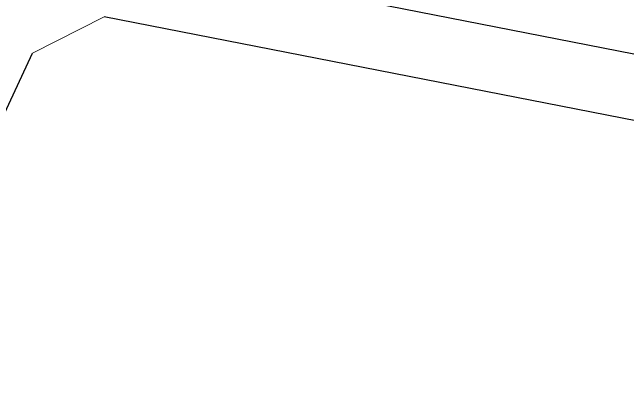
# Model space of a CAD drawing. Extents: x 529262 to 576451, y 2694391 to 2717535.
# Drawn here: x 563917.4 to 564030.3, y 2711506.3 to 2711577 of the extents above; entities that cross this region are included whole.
import ezdxf
from ezdxf.xclip import XClip

# ---------------------------------------------------------------- set-up
doc = ezdxf.new("R2010")
doc.units = 0
doc.header["$XCLIPFRAME"] = 0
for name, color, linetype in [('PP-COM', 7, 'Continuous'), ('RD-中线', 40, 'Continuous'), ('RD-红线', 7, 'Continuous')]:
    doc.layers.add(name, color=color, linetype=linetype)

# ---------------------------------------------------------------- blocks, each defined once
blk = doc.blocks.new('A$C19FD0107')
at = {"layer": 'RD-中线', "color": 8, "linetype": 'Continuous'}
blk.add_lwpolyline([(-7301.16, 17459.99), (-7272.19, 17420.85, 0.008459), (-7269.72, 17417.63), (-7184.25, 17309.97, -0.031954), (-7175.51, 17297.38), (-7153.68, 17261.24, 0.092052), (-7124.57, 17228.5), (-7119.81, 17224.81, 0.053024), (-7098.24, 17211.45), (-7088.02, 17206.53, 0.063859), (-7059.05, 17196.9), (-6837.91, 17153.6)], format="xyb", dxfattribs=at)
at = {"layer": 'RD-红线', "color": 8, "linetype": 'Continuous', "lineweight": 5}
blk.add_lwpolyline([(-7063.69, 17185.58), (-7076.88, 17178.86, 0.345129)], format="xyb", dxfattribs=at)
at = {"layer": 'RD-红线', "color": 8, "linetype": 'Continuous', "flags": 128}
for points in [[(-6856.89, 17145.09), (-7063.69, 17185.58)], [(-7125.04, 17075.18), (-7076.88, 17178.86)]]:
    blk.add_lwpolyline(points, dxfattribs=at)

msp = doc.modelspace()

# ---------------------------------------------------------------- block references
at = {"layer": 'PP-COM'}
ref = msp.add_blockref('A$C19FD0107', (570997.993, 2694390.603), dxfattribs=at)
XClip(ref).set_block_clipping_path([(-9366.4383134884, 14428.6043910822), (-3328.4480743363, 17452.7484863754)])

doc.saveas('drawing.dxf')
